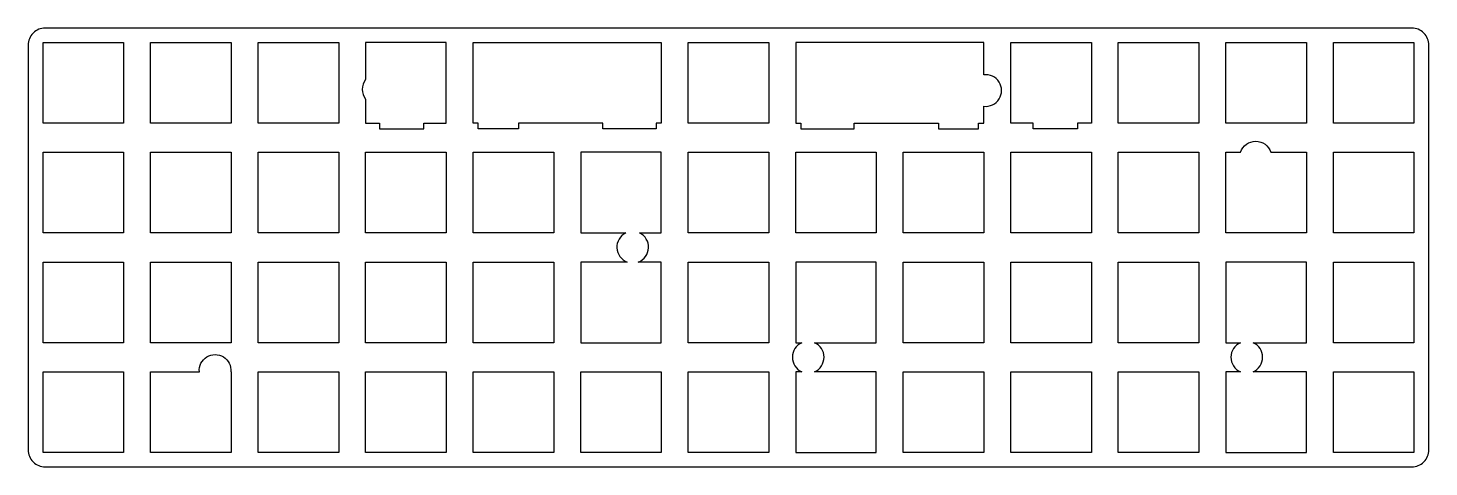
# Model space of a CAD drawing. Header units: millimetres. Extents: x -234 to 10, y -10 to 67.
import ezdxf

# ---------------------------------------------------------------- set-up
doc = ezdxf.new("R2010")
doc.units = ezdxf.units.MM
doc.layers.get('0').update_dxf_attribs({"linetype": 'CONTINUOUS'})

msp = doc.modelspace()

# ---------------------------------------------------------------- linework, layer by layer
for points in [[(9.77, -6.52), (9.77, 63.68, 0.414214), (6.77, 66.68), (-230.61, 66.68, 0.414214), (-233.61, 63.68), (-233.61, -6.52, 0.414214), (-230.61, -9.52), (6.77, -9.52, 0.414214)], [(-174.96, 57.74, 0.351005), (-174.96, 54.31), (-174.96, 50.15), (-172.57, 50.15), (-172.57, 49.15), (-164.83, 49.15), (-164.83, 50.15), (-160.96, 50.15), (-160.96, 64.15), (-174.96, 64.15)], [(-67.56, 53.1, 1.129818), (-67.56, 58.56), (-67.56, 64.15), (-100.24, 64.15), (-100.24, 50.15), (-99.34, 50.15), (-99.34, 49.15), (-90.11, 49.15), (-90.11, 50.15), (-75.46, 50.15), (-75.46, 49.15), (-68.46, 49.15), (-68.46, 50.15), (-67.56, 50.15)], [(-17.7, 45.1), (-11.52, 45.1), (-11.52, 31.1), (-25.52, 31.1), (-25.52, 45.1), (-22.95, 45.1, -0.734504)], [(-129.77, 31.1, 0.659612), (-129.52, 26.05), (-137.6, 26.05), (-137.6, 12.05), (-123.6, 12.05), (-123.6, 26.05), (-127.6, 26.05, 0.659612), (-127.36, 31.1), (-123.6, 31.1), (-123.6, 45.1), (-137.6, 45.1), (-137.6, 31.1)], [(-99.17, 12.05, 0.657653), (-99.16, 7), (-100.24, 7), (-100.24, -7), (-86.24, -7), (-86.24, 7), (-96.99, 7, 0.657653), (-96.98, 12.05), (-86.24, 12.05), (-86.24, 26.05), (-100.24, 26.05), (-100.24, 12.05)], [(-20.79, 7, 0.657653), (-20.78, 12.05), (-11.52, 12.05), (-11.52, 26.05), (-25.52, 26.05), (-25.52, 12.05), (-22.97, 12.05, 0.657653), (-22.96, 7), (-25.52, 7), (-25.52, -7), (-11.52, -7), (-11.52, 7)], [(-198.37, 7), (-198.32, 7), (-198.32, -7), (-212.32, -7), (-212.32, 7), (-203.85, 7, -1.086451)]]:
    msp.add_lwpolyline(points, format="xyb", close=True)
for points in [[(-217, 50.15), (-231, 50.15), (-231, 64.15), (-217, 64.15)], [(-198.32, 64.15), (-198.32, 50.15), (-212.32, 50.15), (-212.32, 64.15)], [(-193.64, 50.15), (-193.64, 64.15), (-179.64, 64.15), (-179.64, 50.15)], [(-123.6, 64.15), (-123.6, 50.15), (-124.5, 50.15), (-124.5, 49.15), (-133.73, 49.15), (-133.73, 50.15), (-148.38, 50.15), (-148.38, 49.15), (-155.38, 49.15), (-155.38, 50.15), (-156.28, 50.15), (-156.28, 64.15)], [(-118.92, 50.15), (-118.92, 64.15), (-104.92, 64.15), (-104.92, 50.15)], [(-59.01, 49.15), (-59.01, 50.15), (-62.88, 50.15), (-62.88, 64.15), (-48.88, 64.15), (-48.88, 50.15), (-51.27, 50.15), (-51.27, 49.15)], [(-44.2, 50.15), (-44.2, 64.15), (-30.2, 64.15), (-30.2, 50.15)], [(-25.52, 50.15), (-25.52, 64.15), (-11.52, 64.15), (-11.52, 50.15)], [(-6.84, 50.15), (-6.84, 64.15), (7.16, 64.15), (7.16, 50.15)], [(-217, 45.1), (-217, 31.1), (-231, 31.1), (-231, 45.1)], [(-212.32, 31.1), (-212.32, 45.1), (-198.32, 45.1), (-198.32, 31.1)], [(-179.64, 45.1), (-179.64, 31.1), (-193.64, 31.1), (-193.64, 45.1)], [(-174.96, 31.1), (-174.96, 45.1), (-160.96, 45.1), (-160.96, 31.1)], [(-142.28, 45.1), (-142.28, 31.1), (-156.28, 31.1), (-156.28, 45.1)], [(-118.92, 31.1), (-118.92, 45.1), (-104.92, 45.1), (-104.92, 31.1)], [(-100.24, 45.1), (-86.24, 45.1), (-86.24, 31.1), (-100.24, 31.1)], [(-67.56, 45.1), (-67.56, 31.1), (-81.56, 31.1), (-81.56, 45.1)], [(-48.88, 31.1), (-62.88, 31.1), (-62.88, 45.1), (-48.88, 45.1)], [(-44.2, 45.1), (-30.2, 45.1), (-30.2, 31.1), (-44.2, 31.1)], [(-6.84, 45.1), (7.16, 45.1), (7.16, 31.1), (-6.84, 31.1)], [(-231, 26.05), (-217, 26.05), (-217, 12.05), (-231, 12.05)], [(-198.32, 26.05), (-198.32, 12.05), (-212.32, 12.05), (-212.32, 26.05)], [(-193.64, 26.05), (-179.64, 26.05), (-179.64, 12.05), (-193.64, 12.05)], [(-174.96, 26.05), (-160.96, 26.05), (-160.96, 12.05), (-174.96, 12.05)], [(-156.28, 12.05), (-156.28, 26.05), (-142.28, 26.05), (-142.28, 12.05)], [(-104.92, 12.05), (-118.92, 12.05), (-118.92, 26.05), (-104.92, 26.05)], [(-81.56, 26.05), (-67.56, 26.05), (-67.56, 12.05), (-81.56, 12.05)], [(-48.88, 26.05), (-48.88, 12.05), (-62.88, 12.05), (-62.88, 26.05)], [(-44.2, 26.05), (-30.2, 26.05), (-30.2, 12.05), (-44.2, 12.05)], [(7.16, 26.05), (7.16, 12.05), (-6.84, 12.05), (-6.84, 26.05)], [(-217, -7), (-231, -7), (-231, 7), (-217, 7)], [(-179.64, 7), (-179.64, -7), (-193.64, -7), (-193.64, 7)], [(-174.96, 7), (-160.96, 7), (-160.96, -7), (-174.96, -7)], [(-142.28, -7), (-156.28, -7), (-156.28, 7), (-142.28, 7)], [(-123.6, 7), (-123.6, -7), (-137.6, -7), (-137.6, 7)], [(-118.92, 7), (-104.92, 7), (-104.92, -7), (-118.92, -7)], [(-67.56, 7), (-67.56, -7), (-81.56, -7), (-81.56, 7)], [(-48.88, -7), (-62.88, -7), (-62.88, 7), (-48.88, 7)], [(-44.2, -7), (-44.2, 7), (-30.2, 7), (-30.2, -7)], [(7.16, 7), (7.16, -7), (-6.84, -7), (-6.84, 7)]]:
    msp.add_lwpolyline(points, close=True)

doc.saveas('drawing.dxf')
